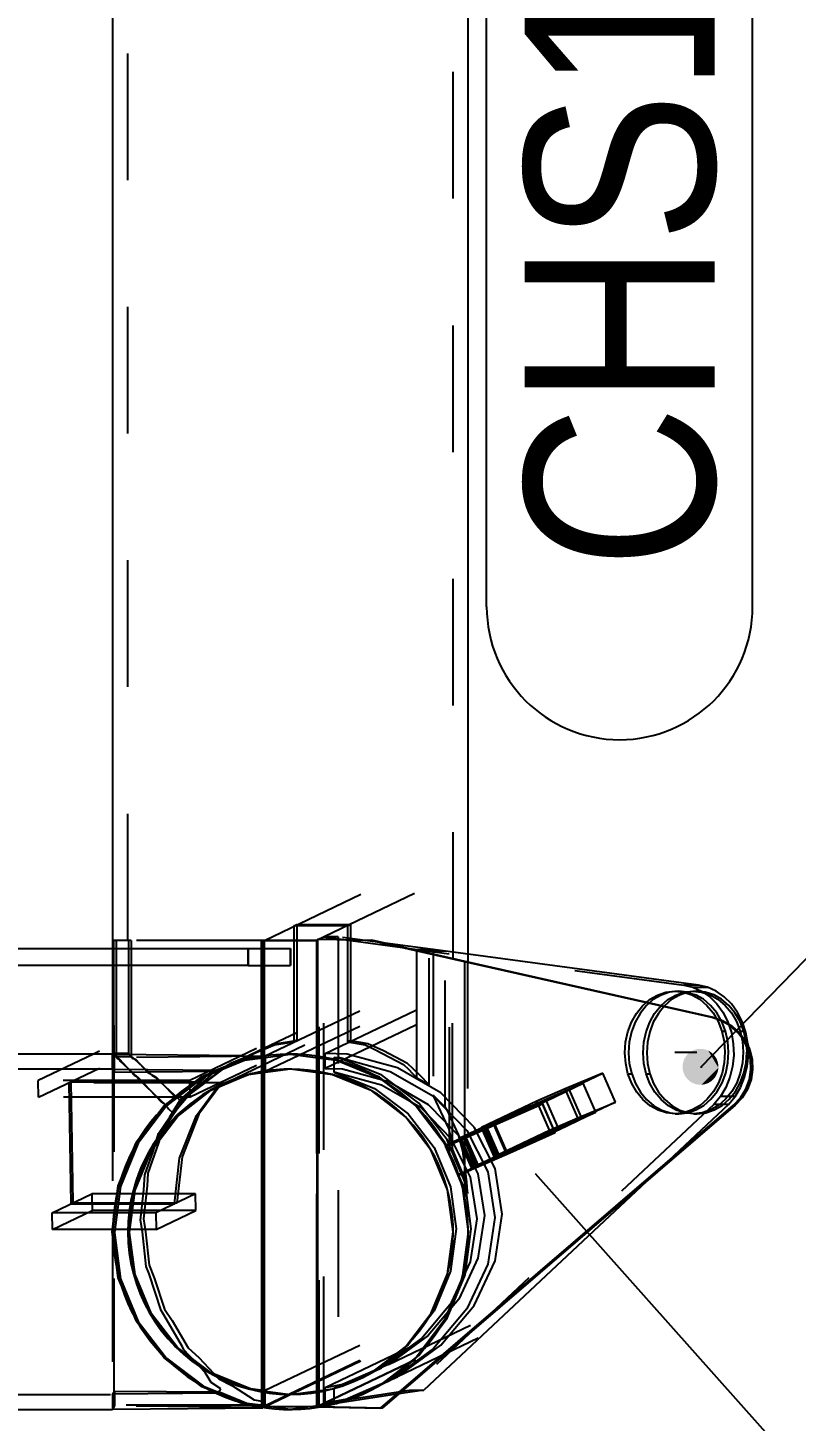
# Model space of a CAD drawing. Header units: millimetres. Extents: x 150000 to 150841, y 150000 to 150594.
# Drawn here: x 150109.17 to 150121.3, y 150459.08 to 150481.08 of the extents above; entities that cross this region are included whole.
import ezdxf

# ---------------------------------------------------------------- set-up
doc = ezdxf.new("R2010")
doc.units = ezdxf.units.MM
doc.linetypes.add('XKITLINE00', pattern=[0])
doc.linetypes.add('XKITLINE02', pattern=[4, 2, -2])
doc.styles.add('ARIAL', font='arial.ttf')

msp = doc.modelspace()

# ---------------------------------------------------------------- linework, layer by layer
at = {"color": 2, "linetype": 'XKITLINE00'}
for p, q in [((150110.515, 150466.671), (150110.515, 150503.075)), ((150116.123, 150466.328), (150116.123, 150503.075)), ((150110.523, 150466.671), (150110.509, 150466.671)), ((150110.509, 150466.671), (150110.509, 150466.541)), ((150110.525, 150466.671), (150110.523, 150466.671)), ((150110.525, 150466.671), (150110.525, 150466.541)), ((150112.885, 150466.671), (150112.885, 150466.541)), ((150112.902, 150466.671), (150112.885, 150466.671)), ((150112.89, 150466.671), (150112.89, 150466.541)), ((150112.902, 150466.671), (150112.902, 150466.541)), ((150112.902, 150466.671), (150112.902, 150466.671)), ((150113.735, 150466.671), (150112.902, 150466.671)), ((150113.735, 150466.671), (150113.752, 150466.671)), ((150113.735, 150466.671), (150113.735, 150464.82)), ((150113.735, 150466.671), (150113.735, 150466.671)), ((150113.744, 150466.671), (150113.744, 150464.819)), ((150113.752, 150464.829), (150113.752, 150466.671)), ((150108.847, 150466.541), (150113.319, 150466.541)), ((150112.652, 150466.275), (150112.652, 150466.541)), ((150113.319, 150466.541), (150113.319, 150466.541)), ((150113.319, 150466.541), (150113.319, 150466.275)), ((150119.76, 150465.962), (150116.123, 150466.452)), ((150112.652, 150466.275), (150108.847, 150466.275)), ((150110.509, 150466.275), (150110.509, 150464.872)), ((150110.525, 150466.275), (150110.525, 150464.889)), ((150112.652, 150466.275), (150113.319, 150466.275)), ((150112.885, 150464.829), (150112.885, 150466.275)), ((150112.89, 150466.275), (150112.89, 150464.818)), ((150112.902, 150466.275), (150112.902, 150464.82)), ((150113.319, 150466.275), (150113.319, 150466.275)), ((150116.067, 150466.335), (150116.067, 150463.546)), ((150116.123, 150466.328), (150116.067, 150466.335)), ((150119.972, 150465.454), (150116.069, 150466.334)), ((150119.999, 150465.454), (150116.123, 150466.328)), ((150119.905, 150465.93), (150119.76, 150465.962)), ((150120.042, 150465.869), (150119.905, 150465.93)), ((150119.171, 150465.641), (150119.279, 150465.735)), ((150119.337, 150465.735), (150119.225, 150465.638)), ((150119.279, 150465.735), (150119.404, 150465.807)), ((150119.462, 150465.807), (150119.337, 150465.735)), ((150119.404, 150465.807), (150119.537, 150465.851)), ((150119.404, 150465.807), (150119.462, 150465.807)), ((150119.594, 150465.851), (150119.462, 150465.807)), ((150119.537, 150465.851), (150119.674, 150465.867)), ((150119.732, 150465.867), (150119.594, 150465.851)), ((150119.674, 150465.867), (150119.732, 150465.867)), ((150119.869, 150465.853), (150119.732, 150465.867)), ((150120.002, 150465.81), (150119.869, 150465.853)), ((150120.127, 150465.74), (150120.002, 150465.81)), ((150120.17, 150465.781), (150120.042, 150465.869)), ((150120.241, 150465.644), (150120.127, 150465.74)), ((150120.284, 150465.668), (150120.17, 150465.781)), ((150119.225, 150465.638), (150119.219, 150465.63)), ((150120.338, 150465.526), (150120.241, 150465.644)), ((150120.38, 150465.533), (150120.284, 150465.668)), ((150120.418, 150465.388), (150120.338, 150465.526)), ((150120.457, 150465.38), (150120.38, 150465.533)), ((150119.999, 150465.454), (150119.972, 150465.454)), ((150120.123, 150465.403), (150119.972, 150465.454)), ((150119.999, 150465.454), (150120.15, 150465.403)), ((150120.15, 150465.403), (150120.123, 150465.403)), ((150120.261, 150465.323), (150120.123, 150465.403)), ((150120.15, 150465.403), (150120.288, 150465.323)), ((150120.381, 150465.217), (150120.261, 150465.323)), ((150120.288, 150465.323), (150120.407, 150465.217)), ((150120.477, 150465.236), (150120.418, 150465.388)), ((150120.512, 150465.214), (150120.457, 150465.38)), ((150120.476, 150465.089), (150120.381, 150465.217)), ((150120.407, 150465.217), (150120.503, 150465.089)), ((150120.545, 150464.945), (150120.476, 150465.089)), ((150120.513, 150465.073), (150120.477, 150465.236)), ((150120.503, 150465.089), (150120.572, 150464.945)), ((150120.543, 150465.039), (150120.512, 150465.214)), ((150120.513, 150465.073), (150120.514, 150465.067)), ((150120.543, 150465.039), (150120.544, 150465.003)), ((150110.509, 150464.875), (150105.085, 150464.875)), ((150110.302, 150464.919), (150110.209, 150464.875)), ((150110.508, 150464.872), (150110.509, 150464.874)), ((150110.508, 150464.872), (150110.538, 150464.872)), ((150110.525, 150464.889), (150110.59, 150464.806)), ((150110.59, 150464.806), (150110.621, 150464.795)), ((150112.59, 150464.79), (150112.885, 150464.829)), ((150112.862, 150464.826), (150112.862, 150464.815)), ((150112.902, 150464.952), (150112.89, 150464.947)), ((150112.898, 150464.84), (150112.89, 150464.84)), ((150112.898, 150464.84), (150112.89, 150464.839)), ((150112.902, 150464.84), (150112.89, 150464.838)), ((150114.048, 150464.79), (150113.752, 150464.829)), ((150120.584, 150464.79), (150120.545, 150464.945)), ((150120.572, 150464.945), (150120.61, 150464.79)), ((150110.621, 150464.795), (150110.852, 150464.545)), ((150112.59, 150464.79), (150111.91, 150464.509)), ((150112.89, 150464.581), (150112.89, 150459.558)), ((150112.902, 150464.583), (150112.902, 150459.557)), ((150113.735, 150464.583), (150113.735, 150459.556)), ((150113.744, 150464.582), (150113.744, 150459.558)), ((150114.727, 150464.509), (150114.048, 150464.79)), ((150120.566, 150464.472), (150120.591, 150464.63)), ((150120.591, 150464.63), (150120.584, 150464.79)), ((150120.617, 150464.63), (150120.593, 150464.472)), ((150120.61, 150464.79), (150120.617, 150464.63)), ((150110.852, 150464.545), (150110.907, 150464.513)), ((150110.907, 150464.513), (150111.281, 150464.116)), ((150111.85, 150464.462), (150111.327, 150464.053)), ((150111.346, 150464.076), (150111.91, 150464.509)), ((150112.862, 150464.578), (150112.862, 150459.562)), ((150115.311, 150464.061), (150114.727, 150464.509)), ((150120.51, 150464.322), (150120.566, 150464.472)), ((150120.593, 150464.472), (150120.537, 150464.322)), ((150120.317, 150464.07), (150120.426, 150464.186)), ((150120.453, 150464.186), (150120.343, 150464.07)), ((150120.426, 150464.186), (150120.51, 150464.322)), ((150120.426, 150464.186), (150120.453, 150464.186)), ((150120.537, 150464.322), (150120.453, 150464.186)), ((150110.88, 150463.472), (150111.327, 150464.053)), ((150111.281, 150464.116), (150111.346, 150464.076)), ((150114.741, 150459.284), (150120.317, 150464.07)), ((150120.343, 150464.07), (150114.768, 150459.284)), ((150115.758, 150463.478), (150115.311, 150464.061)), ((150116.372, 150463.704), (150117.29, 150464.105)), ((150116.536, 150463.751), (150117.297, 150464.089)), ((150117.29, 150464.105), (150117.297, 150464.089)), ((150117.297, 150464.089), (150117.29, 150464.105)), ((150117.497, 150463.631), (150117.297, 150464.089)), ((150120.343, 150464.07), (150120.317, 150464.07)), ((150115.772, 150463.417), (150116.536, 150463.751)), ((150116.372, 150463.704), (150116.014, 150463.546)), ((150116.736, 150463.292), (150116.536, 150463.751)), ((150116.007, 150463.543), (150115.765, 150463.433)), ((150116.014, 150463.546), (150116.007, 150463.543)), ((150117.497, 150463.631), (150116.736, 150463.292)), ((150110.598, 150462.796), (150110.88, 150463.472)), ((150115.758, 150463.478), (150115.782, 150463.421)), ((150115.765, 150463.433), (150115.772, 150463.417)), ((150115.772, 150463.417), (150115.765, 150463.433)), ((150115.972, 150462.959), (150115.772, 150463.417)), ((150116.736, 150463.292), (150115.972, 150462.959)), ((150118.941, 150462.866), (150115.426, 150459.571)), ((150115.973, 150462.959), (150116.04, 150462.799)), ((150116.067, 150463), (150116.067, 150462.592)), ((150110.502, 150462.07), (150110.598, 150462.796)), ((150116.04, 150462.799), (150116.067, 150462.592)), ((150110.598, 150461.344), (150110.502, 150462.07)), ((150110.509, 150462.124), (150110.509, 150462.015)), ((150110.88, 150460.667), (150110.598, 150461.344)), ((150111.327, 150460.086), (150110.88, 150460.667)), ((150111.327, 150460.086), (150111.897, 150459.64)), ((150111.91, 150459.63), (150111.897, 150459.64)), ((150112.563, 150459.36), (150111.91, 150459.63)), ((150112.902, 150459.565), (150112.89, 150459.566)), ((150115.426, 150459.571), (150115.032, 150459.511)), ((150112.563, 150459.36), (150112.59, 150459.349)), ((150112.885, 150459.31), (150112.59, 150459.349)), ((150112.814, 150459.331), (150112.725, 150459.331)), ((150112.885, 150459.289), (150112.885, 150459.31)), ((150112.898, 150459.297), (150112.898, 150459.32)), ((150112.902, 150459.308), (150112.902, 150459.32)), ((150112.987, 150459.308), (150112.902, 150459.308)), ((150113.735, 150459.308), (150113.65, 150459.308)), ((150113.735, 150459.308), (150113.735, 150459.319)), ((150113.735, 150459.312), (150113.744, 150459.316)), ((150113.735, 150459.308), (150113.735, 150459.308)), ((150113.744, 150459.308), (150113.744, 150459.321)), ((150113.744, 150459.308), (150114.741, 150459.284)), ((150063.59, 150459.265), (150110.509, 150459.265)), ((150110.508, 150459.267), (150112.885, 150459.289)), ((150110.508, 150459.267), (150110.509, 150459.265)), ((150110.509, 150459.265), (150110.511, 150459.267)), ((150112.898, 150459.297), (150112.885, 150459.297)), ((150114.768, 150459.284), (150114.741, 150459.284))]:
    msp.add_line(p, q, dxfattribs=at)
at = {"color": 7, "linetype": 'XKITLINE02'}
for p, q in [((150110.752, 150466.671), (150110.752, 150503.075)), ((150115.886, 150466.381), (150115.886, 150503.075)), ((150112.909, 150466.671), (150114.432, 150467.398)), ((150115.28, 150467.412), (150113.728, 150466.671)), ((150113.372, 150466.9), (150113.417, 150466.921)), ((150113.372, 150466.9), (150113.372, 150465.069)), ((150113.39, 150466.9), (150113.372, 150466.9)), ((150114.052, 150466.902), (150113.39, 150466.9)), ((150113.417, 150466.921), (150114.119, 150466.923)), ((150113.417, 150466.921), (150113.417, 150465.09)), ((150114.22, 150466.898), (150114.052, 150466.902)), ((150114.119, 150466.923), (150114.265, 150466.92)), ((150114.22, 150466.898), (150114.265, 150466.92)), ((150114.22, 150466.898), (150114.22, 150465.067)), ((150114.265, 150466.92), (150114.265, 150465.089)), ((150110.523, 150466.671), (150110.515, 150466.671)), ((150112.89, 150466.671), (150110.523, 150466.671)), ((150110.804, 150466.671), (150110.525, 150466.671)), ((150110.537, 150459.331), (150110.537, 150466.671)), ((150110.568, 150466.671), (150110.568, 150464.837)), ((150110.763, 150466.671), (150110.763, 150464.887)), ((150110.804, 150466.671), (150110.804, 150464.839)), ((150112.862, 150464.85), (150112.862, 150466.671)), ((150113.752, 150466.671), (150112.902, 150466.671)), ((150112.902, 150466.671), (150112.902, 150459.308)), ((150112.909, 150459.308), (150112.909, 150466.671)), ((150112.909, 150466.671), (150113.728, 150466.671)), ((150113.728, 150466.671), (150113.728, 150459.308)), ((150113.735, 150459.308), (150113.735, 150466.671)), ((150113.735, 150466.671), (150113.735, 150466.671)), ((150113.744, 150466.692), (150113.77, 150466.692)), ((150113.744, 150466.692), (150113.744, 150466.671)), ((150114.575, 150466.671), (150113.744, 150466.692)), ((150113.771, 150459.308), (150113.77, 150466.692)), ((150113.77, 150466.692), (150114.602, 150466.672)), ((150114.074, 150466.727), (150113.844, 150466.727)), ((150113.844, 150466.727), (150119.53, 150465.962)), ((150113.844, 150459.364), (150113.844, 150466.727)), ((150116.123, 150466.452), (150114.074, 150466.727)), ((150114.074, 150466.727), (150114.074, 150459.364)), ((150114.602, 150466.672), (150114.575, 150466.671)), ((150116.069, 150466.334), (150114.575, 150466.671)), ((150116.123, 150466.328), (150114.602, 150466.672)), ((150110.509, 150466.541), (150110.509, 150466.275)), ((150110.525, 150466.541), (150110.525, 150466.275)), ((150112.652, 150466.541), (150112.652, 150466.275)), ((150112.652, 150466.541), (150112.652, 150466.541)), ((150112.885, 150466.541), (150112.885, 150466.275)), ((150112.89, 150466.541), (150112.89, 150466.275)), ((150112.902, 150466.541), (150112.902, 150466.275)), ((150113.319, 150466.275), (150113.319, 150466.541)), ((150113.319, 150466.541), (150113.319, 150466.541)), ((150115.316, 150464.497), (150115.316, 150466.528)), ((150115.316, 150466.528), (150115.57, 150466.527)), ((150115.316, 150466.528), (150115.508, 150466.502)), ((150115.508, 150464.388), (150115.508, 150466.502)), ((150115.763, 150466.501), (150115.508, 150466.502)), ((150115.57, 150466.527), (150115.571, 150464.224)), ((150115.763, 150466.501), (150115.57, 150466.527)), ((150115.763, 150464.037), (150115.763, 150466.501)), ((150115.831, 150466.388), (150116.067, 150466.335)), ((150115.831, 150463.301), (150115.831, 150466.388)), ((150115.831, 150466.388), (150115.886, 150466.381)), ((150115.876, 150463.366), (150115.877, 150466.384)), ((150115.877, 150466.384), (150116.115, 150466.331)), ((150115.886, 150466.381), (150115.877, 150466.384)), ((150116.115, 150466.331), (150116.114, 150462.674)), ((150116.115, 150466.331), (150116.123, 150466.328)), ((150119.76, 150465.962), (150119.53, 150465.962)), ((150119.53, 150465.962), (150119.674, 150465.93)), ((150119.674, 150465.93), (150119.905, 150465.93)), ((150119.674, 150465.93), (150119.812, 150465.869)), ((150118.879, 150465.638), (150118.991, 150465.735)), ((150119.049, 150465.735), (150118.937, 150465.638)), ((150118.991, 150465.735), (150119.116, 150465.807)), ((150119.174, 150465.807), (150119.049, 150465.735)), ((150119.116, 150465.807), (150119.249, 150465.851)), ((150119.116, 150465.807), (150119.174, 150465.807)), ((150119.306, 150465.851), (150119.174, 150465.807)), ((150119.249, 150465.851), (150119.386, 150465.867)), ((150119.444, 150465.867), (150119.306, 150465.851)), ((150119.386, 150465.867), (150119.444, 150465.867)), ((150119.386, 150465.867), (150119.523, 150465.853)), ((150119.581, 150465.853), (150119.444, 150465.867)), ((150119.523, 150465.853), (150119.657, 150465.81)), ((150119.581, 150465.853), (150119.59, 150465.85)), ((150119.59, 150465.85), (150119.714, 150465.81)), ((150119.657, 150465.81), (150119.782, 150465.74)), ((150119.674, 150465.867), (150119.811, 150465.853)), ((150119.839, 150465.74), (150119.714, 150465.81)), ((150119.782, 150465.74), (150119.895, 150465.644)), ((150119.811, 150465.853), (150119.945, 150465.81)), ((150119.812, 150465.869), (150119.94, 150465.781)), ((150119.953, 150465.644), (150119.839, 150465.74)), ((150119.94, 150465.781), (150120.053, 150465.668)), ((150119.945, 150465.81), (150120.07, 150465.74)), ((150120.07, 150465.74), (150120.183, 150465.644)), ((150114.415, 150465.555), (150112.921, 150464.842)), ((150113.866, 150464.887), (150115.297, 150465.57)), ((150118.704, 150465.379), (150118.782, 150465.518)), ((150118.84, 150465.518), (150118.761, 150465.379)), ((150118.782, 150465.518), (150118.879, 150465.638)), ((150118.937, 150465.638), (150118.84, 150465.518)), ((150118.992, 150465.379), (150119.07, 150465.518)), ((150119.128, 150465.518), (150119.049, 150465.379)), ((150119.07, 150465.518), (150119.167, 150465.638)), ((150119.219, 150465.63), (150119.128, 150465.518)), ((150119.167, 150465.638), (150119.171, 150465.641)), ((150119.895, 150465.644), (150119.993, 150465.526)), ((150120.051, 150465.526), (150119.953, 150465.644)), ((150119.993, 150465.526), (150120.073, 150465.388)), ((150120.114, 150465.415), (150120.051, 150465.526)), ((150120.053, 150465.668), (150120.15, 150465.533)), ((150120.15, 150465.533), (150120.227, 150465.38)), ((150120.183, 150465.644), (150120.281, 150465.526)), ((150120.281, 150465.526), (150120.36, 150465.388)), ((150112.921, 150464.604), (150114.415, 150465.317)), ((150115.297, 150465.332), (150113.866, 150464.649)), ((150118.646, 150465.226), (150118.704, 150465.379)), ((150118.761, 150465.379), (150118.704, 150465.226)), ((150118.934, 150465.226), (150118.992, 150465.379)), ((150119.049, 150465.379), (150118.992, 150465.226)), ((150120.073, 150465.388), (150120.131, 150465.236)), ((150120.13, 150465.388), (150120.114, 150465.415)), ((150120.189, 150465.236), (150120.13, 150465.388)), ((150120.227, 150465.38), (150120.281, 150465.214)), ((150120.36, 150465.388), (150120.419, 150465.236)), ((150113.428, 150465.218), (150111.948, 150464.512)), ((150112.668, 150464.855), (150113.111, 150465.044)), ((150112.902, 150464.952), (150113.065, 150465.022)), ((150113.065, 150465.022), (150113.372, 150465.069)), ((150113.111, 150465.044), (150113.396, 150465.088)), ((150113.372, 150465.069), (150113.417, 150465.09)), ((150113.417, 150465.09), (150113.396, 150465.088)), ((150114.265, 150465.089), (150114.22, 150465.067)), ((150114.22, 150465.067), (150114.497, 150465.022)), ((150114.265, 150465.089), (150114.543, 150465.044)), ((150114.497, 150465.022), (150114.664, 150464.944)), ((150114.543, 150465.044), (150114.788, 150464.93)), ((150118.6, 150464.895), (150118.611, 150465.063)), ((150118.611, 150465.063), (150118.646, 150465.226)), ((150118.669, 150465.063), (150118.658, 150464.895)), ((150118.704, 150465.226), (150118.669, 150465.063)), ((150118.888, 150464.895), (150118.899, 150465.063)), ((150118.899, 150465.063), (150118.934, 150465.226)), ((150118.957, 150465.063), (150118.945, 150464.895)), ((150118.992, 150465.226), (150118.957, 150465.063)), ((150120.131, 150465.236), (150120.189, 150465.236)), ((150120.131, 150465.236), (150120.168, 150465.073)), ((150120.168, 150465.073), (150120.18, 150464.905)), ((150120.225, 150465.073), (150120.189, 150465.236)), ((150120.238, 150464.905), (150120.225, 150465.073)), ((150120.281, 150465.214), (150120.312, 150465.038)), ((150120.312, 150465.038), (150120.319, 150464.859)), ((150120.419, 150465.236), (150120.477, 150465.236)), ((150120.419, 150465.236), (150120.456, 150465.073)), ((150120.456, 150465.073), (150120.468, 150464.905)), ((150120.514, 150465.067), (150120.526, 150464.905)), ((150110.209, 150464.875), (150109.337, 150464.458)), ((150110.508, 150464.635), (150110.508, 150464.872)), ((150110.539, 150464.82), (150110.509, 150464.875)), ((150110.509, 150464.874), (150110.509, 150464.875)), ((150110.509, 150464.872), (150110.509, 150462.124)), ((150110.763, 150464.887), (150110.525, 150464.889)), ((150110.538, 150464.872), (150112.885, 150464.85)), ((150112.89, 150464.84), (150110.539, 150464.82)), ((150110.539, 150464.583), (150110.539, 150464.82)), ((150110.568, 150464.837), (150110.804, 150464.839)), ((150110.619, 150464.795), (150110.568, 150464.837)), ((150110.821, 150464.813), (150110.763, 150464.887)), ((150110.804, 150464.839), (150110.858, 150464.795)), ((150110.821, 150464.813), (150110.872, 150464.795)), ((150112.785, 150464.962), (150111.73, 150464.458)), ((150113.548, 150465.014), (150112.067, 150464.307)), ((150112.15, 150464.598), (150112.631, 150464.802)), ((150112.338, 150464.711), (150112.723, 150464.876)), ((150112.39, 150464.735), (150112.668, 150464.855)), ((150112.566, 150464.779), (150112.663, 150464.817)), ((150112.586, 150464.79), (150112.885, 150464.829)), ((150112.59, 150464.79), (150112.885, 150464.829)), ((150112.593, 150464.779), (150112.885, 150464.818)), ((150112.89, 150464.838), (150112.628, 150464.801)), ((150112.89, 150464.839), (150112.631, 150464.802)), ((150112.663, 150464.817), (150112.898, 150464.84)), ((150112.89, 150464.947), (150112.723, 150464.876)), ((150112.862, 150464.826), (150112.862, 150464.85)), ((150112.862, 150464.815), (150112.862, 150464.578)), ((150112.885, 150464.818), (150113.319, 150464.875)), ((150112.885, 150464.85), (150112.885, 150464.829)), ((150112.885, 150464.829), (150112.885, 150464.85)), ((150112.885, 150464.818), (150112.885, 150464.818)), ((150112.885, 150464.581), (150112.885, 150464.818)), ((150112.885, 150464.581), (150112.885, 150464.818)), ((150112.89, 150464.818), (150112.89, 150464.581)), ((150112.902, 150464.84), (150112.921, 150464.842)), ((150112.902, 150464.82), (150112.902, 150464.583)), ((150112.921, 150464.842), (150112.921, 150464.604)), ((150113.319, 150464.875), (150113.752, 150464.818)), ((150113.735, 150464.82), (150113.735, 150464.583)), ((150113.744, 150464.819), (150113.744, 150464.582)), ((150113.752, 150464.818), (150113.752, 150464.818)), ((150113.752, 150464.818), (150113.752, 150464.581)), ((150113.752, 150464.581), (150113.752, 150464.818)), ((150113.752, 150464.818), (150114.045, 150464.779)), ((150113.866, 150464.649), (150113.866, 150464.887)), ((150114.212, 150464.876), (150113.866, 150464.887)), ((150114.008, 150464.586), (150114.008, 150464.824)), ((150114.008, 150464.824), (150114.097, 150464.821)), ((150114.084, 150464.815), (150114.008, 150464.824)), ((150114.764, 150464.541), (150114.084, 150464.815)), ((150114.097, 150464.821), (150114.894, 150464.603)), ((150115.009, 150464.658), (150114.212, 150464.876)), ((150114.664, 150464.944), (150115.105, 150464.712)), ((150114.788, 150464.93), (150115.156, 150464.736)), ((150118.613, 150464.728), (150118.6, 150464.895)), ((150118.658, 150464.895), (150118.67, 150464.728)), ((150118.901, 150464.728), (150118.888, 150464.895)), ((150118.945, 150464.895), (150118.958, 150464.728)), ((150120.18, 150464.905), (150120.169, 150464.737)), ((150120.227, 150464.737), (150120.238, 150464.905)), ((150120.319, 150464.859), (150120.301, 150464.681)), ((150120.468, 150464.905), (150120.457, 150464.737)), ((150120.515, 150464.737), (150120.526, 150464.905)), ((150120.532, 150464.681), (150120.55, 150464.859)), ((150120.544, 150465.003), (150120.55, 150464.859)), ((150110.509, 150464.638), (150066.264, 150464.638)), ((150109.341, 150464.193), (150110.302, 150464.651)), ((150110.508, 150464.635), (150110.509, 150464.638)), ((150110.508, 150464.635), (150112.178, 150464.62)), ((150110.509, 150464.638), (150110.539, 150464.583)), ((150112.15, 150464.598), (150110.539, 150464.583)), ((150110.63, 150464.766), (150110.619, 150464.795)), ((150110.903, 150464.513), (150110.63, 150464.766)), ((150111.131, 150464.541), (150110.858, 150464.795)), ((150110.872, 150464.795), (150111.06, 150464.591)), ((150111.06, 150464.591), (150111.197, 150464.513)), ((150112.785, 150464.694), (150111.735, 150464.193)), ((150111.91, 150464.509), (150112.563, 150464.779)), ((150112.178, 150464.62), (150111.91, 150464.509)), ((150111.916, 150464.499), (150112.593, 150464.779)), ((150112.628, 150464.801), (150111.948, 150464.512)), ((150112.586, 150464.79), (150111.974, 150464.535)), ((150111.984, 150464.43), (150112.39, 150464.735)), ((150112.117, 150464.593), (150112.013, 150464.499)), ((150112.019, 150464.55), (150112.15, 150464.598)), ((150112.019, 150464.55), (150112.117, 150464.593)), ((150112.097, 150464.529), (150112.338, 150464.711)), ((150112.566, 150464.779), (150112.117, 150464.593)), ((150112.178, 150464.62), (150112.59, 150464.79)), ((150112.338, 150464.711), (150112.39, 150464.735)), ((150112.563, 150464.779), (150112.59, 150464.79)), ((150112.689, 150464.571), (150112.921, 150464.604)), ((150113.319, 150464.638), (150112.885, 150464.581)), ((150113.752, 150464.581), (150113.319, 150464.638)), ((150113.752, 150464.581), (150113.752, 150464.581)), ((150113.983, 150464.55), (150113.752, 150464.581)), ((150113.866, 150464.649), (150114.139, 150464.64)), ((150114.025, 150464.586), (150114.008, 150464.586)), ((150114.008, 150464.586), (150114.022, 150464.585)), ((150114.022, 150464.585), (150114.645, 150464.334)), ((150114.755, 150464.386), (150114.025, 150464.586)), ((150114.045, 150464.779), (150114.721, 150464.499)), ((150114.139, 150464.64), (150114.869, 150464.441)), ((150114.894, 150464.603), (150115.579, 150464.21)), ((150115.693, 150464.265), (150115.009, 150464.658)), ((150115.105, 150464.712), (150115.184, 150464.638)), ((150115.156, 150464.736), (150115.356, 150464.549)), ((150115.184, 150464.638), (150115.316, 150464.497)), ((150118.649, 150464.565), (150118.613, 150464.728)), ((150118.67, 150464.728), (150118.707, 150464.565)), ((150118.937, 150464.565), (150118.901, 150464.728)), ((150118.958, 150464.728), (150118.995, 150464.565)), ((150120.169, 150464.737), (150120.134, 150464.574)), ((150120.192, 150464.574), (150120.227, 150464.737)), ((150120.301, 150464.681), (150120.259, 150464.51)), ((150120.457, 150464.737), (150120.422, 150464.574)), ((150120.48, 150464.574), (150120.515, 150464.737)), ((150120.49, 150464.51), (150120.532, 150464.681)), ((150111.73, 150464.458), (150109.337, 150464.458)), ((150109.341, 150464.193), (150109.337, 150464.458)), ((150109.819, 150464.421), (150109.856, 150464.439)), ((150112.212, 150464.421), (150109.819, 150464.421)), ((150109.819, 150464.421), (150109.851, 150462.51)), ((150109.889, 150462.528), (150109.856, 150464.439)), ((150109.856, 150464.439), (150112.25, 150464.439)), ((150110.929, 150464.469), (150110.903, 150464.513)), ((150110.929, 150464.469), (150111.357, 150464.065)), ((150111.131, 150464.541), (150111.185, 150464.513)), ((150111.185, 150464.513), (150111.554, 150464.165)), ((150111.197, 150464.513), (150111.454, 150464.241)), ((150111.91, 150464.509), (150111.327, 150464.061)), ((150111.335, 150464.053), (150111.916, 150464.499)), ((150111.948, 150464.512), (150111.364, 150464.058)), ((150112.013, 150464.499), (150111.646, 150464.192)), ((150111.666, 150464.214), (150112.097, 150464.529)), ((150111.735, 150464.193), (150111.73, 150464.458)), ((150111.984, 150464.43), (150111.731, 150464.245)), ((150111.739, 150464.294), (150112.019, 150464.55)), ((150111.833, 150463.907), (150112.212, 150464.421)), ((150111.897, 150464.499), (150111.85, 150464.462)), ((150112.25, 150464.439), (150111.871, 150463.925)), ((150111.897, 150464.499), (150111.91, 150464.509)), ((150112.654, 150464.55), (150112.035, 150464.294)), ((150112.067, 150464.307), (150112.689, 150464.571)), ((150112.212, 150464.421), (150112.25, 150464.439)), ((150112.885, 150464.581), (150112.654, 150464.55)), ((150112.885, 150464.581), (150112.885, 150464.581)), ((150114.603, 150464.294), (150113.983, 150464.55)), ((150114.721, 150464.499), (150115.302, 150464.053)), ((150115.381, 150464.026), (150114.755, 150464.386)), ((150115.348, 150464.1), (150114.764, 150464.541)), ((150114.869, 150464.441), (150115.496, 150464.081)), ((150115.508, 150464.388), (150115.316, 150464.497)), ((150115.356, 150464.549), (150115.508, 150464.388)), ((150117.941, 150464.416), (150116.39, 150463.73)), ((150117.361, 150464.139), (150117.941, 150464.416)), ((150118.249, 150464.576), (150117.659, 150464.325)), ((150117.719, 150464.323), (150118.249, 150464.576)), ((150118.141, 150463.958), (150117.941, 150464.416)), ((150118.449, 150464.117), (150118.249, 150464.576)), ((150118.649, 150464.565), (150118.707, 150464.565)), ((150118.708, 150464.413), (150118.649, 150464.565)), ((150118.707, 150464.565), (150118.765, 150464.413)), ((150118.787, 150464.275), (150118.708, 150464.413)), ((150118.765, 150464.413), (150118.845, 150464.275)), ((150118.937, 150464.565), (150118.995, 150464.565)), ((150118.996, 150464.413), (150118.937, 150464.565)), ((150118.995, 150464.565), (150119.053, 150464.413)), ((150119.075, 150464.275), (150118.996, 150464.413)), ((150119.053, 150464.413), (150119.133, 150464.275)), ((150120.077, 150464.421), (150119.998, 150464.283)), ((150120.056, 150464.283), (150120.134, 150464.421)), ((150120.134, 150464.574), (150120.077, 150464.421)), ((150120.134, 150464.421), (150120.192, 150464.574)), ((150120.259, 150464.51), (150120.194, 150464.349)), ((150120.365, 150464.421), (150120.286, 150464.283)), ((150120.344, 150464.283), (150120.422, 150464.421)), ((150120.422, 150464.574), (150120.365, 150464.421)), ((150120.422, 150464.421), (150120.48, 150464.574)), ((150120.425, 150464.349), (150120.49, 150464.51)), ((150111.735, 150464.193), (150109.341, 150464.193)), ((150111.412, 150463.886), (150111.58, 150464.161)), ((150111.454, 150464.241), (150111.513, 150464.204)), ((150111.731, 150464.245), (150111.47, 150463.935)), ((150112.035, 150464.294), (150111.503, 150463.886)), ((150111.533, 150463.891), (150112.067, 150464.307)), ((150111.554, 150464.165), (150111.602, 150464.138)), ((150111.646, 150464.192), (150111.561, 150464.053)), ((150111.58, 150464.161), (150111.739, 150464.294)), ((150111.666, 150464.214), (150111.602, 150464.138)), ((150115.135, 150463.886), (150114.603, 150464.294)), ((150114.645, 150464.334), (150115.18, 150463.93)), ((150115.577, 150464.216), (150115.571, 150464.224)), ((150115.581, 150464.218), (150115.571, 150464.224)), ((150115.817, 150463.709), (150115.577, 150464.216)), ((150115.579, 150464.21), (150116.104, 150463.669)), ((150115.763, 150464.037), (150115.581, 150464.218)), ((150116.218, 150463.723), (150115.693, 150464.265)), ((150116.53, 150463.797), (150117.719, 150464.323)), ((150117.659, 150464.325), (150117.21, 150464.131)), ((150117.859, 150463.867), (150117.659, 150464.325)), ((150117.92, 150463.865), (150117.719, 150464.323)), ((150118.885, 150464.157), (150118.787, 150464.275)), ((150118.845, 150464.275), (150118.943, 150464.157)), ((150118.999, 150464.061), (150118.885, 150464.157)), ((150118.943, 150464.157), (150119.056, 150464.061)), ((150119.173, 150464.157), (150119.075, 150464.275)), ((150119.133, 150464.275), (150119.231, 150464.157)), ((150119.287, 150464.061), (150119.173, 150464.157)), ((150119.231, 150464.157), (150119.344, 150464.061)), ((150119.901, 150464.163), (150119.789, 150464.066)), ((150119.847, 150464.066), (150119.959, 150464.163)), ((150119.998, 150464.283), (150119.901, 150464.163)), ((150119.959, 150464.163), (150120.056, 150464.283)), ((150120.108, 150464.204), (150120.004, 150464.078)), ((150120.189, 150464.163), (150120.077, 150464.066)), ((150120.194, 150464.349), (150120.108, 150464.204)), ((150120.339, 150464.204), (150120.108, 150464.204)), ((150120.134, 150464.066), (150120.247, 150464.163)), ((150120.286, 150464.283), (150120.189, 150464.163)), ((150120.234, 150464.078), (150120.339, 150464.204)), ((150120.247, 150464.163), (150120.344, 150464.283)), ((150120.339, 150464.204), (150120.425, 150464.349)), ((150111.327, 150464.061), (150110.88, 150463.478)), ((150110.89, 150463.472), (150111.335, 150464.053)), ((150111.364, 150464.058), (150110.916, 150463.47)), ((150111.561, 150464.053), (150111.287, 150463.647)), ((150111.357, 150464.065), (150111.391, 150464.01)), ((150111.47, 150463.935), (150111.391, 150464.01)), ((150111.47, 150463.935), (150111.557, 150464.065)), ((150111.602, 150464.138), (150111.557, 150464.065)), ((150111.871, 150463.925), (150111.607, 150463.251)), ((150115.18, 150463.93), (150115.59, 150463.4)), ((150120.004, 150464.078), (150115.196, 150459.571)), ((150115.302, 150464.053), (150115.748, 150463.472)), ((150115.311, 150464.061), (150115.311, 150464.061)), ((150115.796, 150463.522), (150115.348, 150464.1)), ((150115.862, 150463.53), (150115.381, 150464.026)), ((150115.496, 150464.081), (150115.977, 150463.585)), ((150115.786, 150463.997), (150115.763, 150464.037)), ((150115.786, 150463.997), (150115.968, 150463.605)), ((150117.21, 150464.131), (150116.337, 150463.714)), ((150116.42, 150463.729), (150117.361, 150464.139)), ((150116.59, 150463.272), (150118.141, 150463.958)), ((150117.41, 150463.672), (150117.21, 150464.131)), ((150117.297, 150464.089), (150117.49, 150463.647)), ((150117.561, 150463.681), (150117.361, 150464.139)), ((150118.141, 150463.958), (150117.561, 150463.681)), ((150117.859, 150463.867), (150118.449, 150464.117)), ((150118.449, 150464.117), (150117.92, 150463.865)), ((150120.234, 150464.078), (150118.941, 150462.866)), ((150119.124, 150463.99), (150118.999, 150464.061)), ((150119.056, 150464.061), (150119.181, 150463.99)), ((150119.257, 150463.947), (150119.124, 150463.99)), ((150119.181, 150463.99), (150119.315, 150463.947)), ((150119.394, 150463.934), (150119.257, 150463.947)), ((150119.412, 150463.99), (150119.287, 150464.061)), ((150119.315, 150463.947), (150119.452, 150463.934)), ((150119.344, 150464.061), (150119.469, 150463.99)), ((150119.532, 150463.949), (150119.394, 150463.934)), ((150119.394, 150463.934), (150119.452, 150463.934)), ((150119.545, 150463.947), (150119.412, 150463.99)), ((150119.452, 150463.934), (150119.589, 150463.949)), ((150119.469, 150463.99), (150119.603, 150463.947)), ((150119.664, 150463.994), (150119.532, 150463.949)), ((150119.682, 150463.934), (150119.545, 150463.947)), ((150119.589, 150463.949), (150119.722, 150463.994)), ((150119.603, 150463.947), (150119.74, 150463.934)), ((150119.789, 150464.066), (150119.664, 150463.994)), ((150119.664, 150463.994), (150119.722, 150463.994)), ((150119.819, 150463.949), (150119.682, 150463.934)), ((150119.682, 150463.934), (150119.74, 150463.934)), ((150119.722, 150463.994), (150119.847, 150464.066)), ((150119.74, 150463.934), (150119.877, 150463.949)), ((150119.952, 150463.994), (150119.819, 150463.949)), ((150119.877, 150463.949), (150120.01, 150463.994)), ((150120.077, 150464.066), (150119.952, 150463.994)), ((150119.952, 150463.994), (150120.01, 150463.994)), ((150120.234, 150464.078), (150120.004, 150464.078)), ((150120.01, 150463.994), (150120.134, 150464.066)), ((150111.503, 150463.886), (150111.095, 150463.354)), ((150111.123, 150463.353), (150111.533, 150463.891)), ((150111.234, 150463.621), (150111.412, 150463.886)), ((150111.569, 150463.233), (150111.833, 150463.907)), ((150115.543, 150463.354), (150115.135, 150463.886)), ((150115.758, 150463.478), (150115.507, 150463.806)), ((150115.817, 150463.709), (150115.852, 150463.55)), ((150116.39, 150463.73), (150116.071, 150463.587)), ((150116.081, 150463.584), (150116.42, 150463.729)), ((150116.549, 150463.07), (150116.218, 150463.723)), ((150116.337, 150463.714), (150116.53, 150463.797)), ((150116.537, 150463.256), (150116.337, 150463.714)), ((150116.572, 150463.246), (150116.372, 150463.704)), ((150116.59, 150463.272), (150116.39, 150463.73)), ((150116.62, 150463.271), (150116.42, 150463.729)), ((150116.53, 150463.797), (150116.73, 150463.339)), ((150117.92, 150463.865), (150116.73, 150463.339)), ((150117.41, 150463.672), (150117.859, 150463.867)), ((150111.154, 150463.354), (150111.234, 150463.621)), ((150111.287, 150463.647), (150111.235, 150463.472)), ((150116.078, 150462.846), (150115.796, 150463.522)), ((150115.852, 150463.55), (150115.876, 150463.366)), ((150116.164, 150462.933), (150115.862, 150463.53)), ((150115.968, 150463.605), (150116.047, 150463.305)), ((150116.071, 150463.587), (150115.977, 150463.542)), ((150115.977, 150463.585), (150116.279, 150462.987)), ((150115.977, 150463.542), (150116.047, 150463.571)), ((150116.177, 150463.084), (150115.977, 150463.542)), ((150116.207, 150463.084), (150116.007, 150463.543)), ((150116.214, 150463.088), (150116.014, 150463.546)), ((150116.047, 150463.571), (150116.081, 150463.584)), ((150116.247, 150463.113), (150116.047, 150463.571)), ((150116.067, 150463.546), (150116.067, 150463)), ((150116.271, 150463.129), (150116.071, 150463.587)), ((150116.281, 150463.125), (150116.081, 150463.584)), ((150116.104, 150463.669), (150116.434, 150463.016)), ((150116.537, 150463.256), (150117.41, 150463.672)), ((150116.572, 150463.246), (150117.49, 150463.647)), ((150117.561, 150463.681), (150116.62, 150463.271)), ((150117.49, 150463.647), (150117.497, 150463.631)), ((150110.88, 150463.478), (150110.598, 150462.799)), ((150110.609, 150462.796), (150110.89, 150463.472)), ((150110.916, 150463.47), (150110.635, 150462.787)), ((150111.095, 150463.354), (150110.838, 150462.734)), ((150110.865, 150462.728), (150111.123, 150463.353)), ((150111.019, 150462.971), (150111.154, 150463.354)), ((150111.235, 150463.472), (150111.066, 150462.993)), ((150115.799, 150462.734), (150115.543, 150463.354)), ((150115.59, 150463.4), (150115.848, 150462.781)), ((150115.748, 150463.472), (150116.028, 150462.796)), ((150115.758, 150463.478), (150115.831, 150463.301)), ((150115.772, 150463.417), (150115.965, 150462.975)), ((150115.782, 150463.421), (150115.973, 150462.959)), ((150116.007, 150462.877), (150115.831, 150463.301)), ((150115.876, 150463.366), (150116.091, 150462.85)), ((150116.106, 150462.857), (150116.047, 150463.305)), ((150116.271, 150463.129), (150116.59, 150463.272)), ((150116.62, 150463.271), (150116.281, 150463.125)), ((150116.73, 150463.339), (150116.537, 150463.256)), ((150111.488, 150462.51), (150111.569, 150463.233)), ((150111.607, 150463.251), (150111.526, 150462.528)), ((150115.965, 150462.975), (150116.207, 150463.084)), ((150116.177, 150463.084), (150116.271, 150463.129)), ((150116.247, 150463.113), (150116.177, 150463.084)), ((150116.207, 150463.084), (150116.214, 150463.088)), ((150116.214, 150463.088), (150116.572, 150463.246)), ((150116.281, 150463.125), (150116.247, 150463.113)), ((150116.661, 150462.35), (150116.549, 150463.07)), ((150111.005, 150462.734), (150111.019, 150462.971)), ((150111.066, 150462.993), (150111.054, 150462.796)), ((150115.972, 150462.959), (150115.965, 150462.975)), ((150116.174, 150462.118), (150116.078, 150462.846)), ((150116.091, 150462.85), (150116.114, 150462.674)), ((150116.114, 150462.674), (150116.106, 150462.857)), ((150116.267, 150462.273), (150116.164, 150462.933)), ((150116.279, 150462.987), (150116.382, 150462.328)), ((150116.434, 150463.016), (150116.547, 150462.296)), ((150109.556, 150462.369), (150110.184, 150462.669)), ((150111.821, 150462.669), (150110.184, 150462.669)), ((150110.184, 150462.669), (150110.189, 150462.404)), ((150110.598, 150462.799), (150110.502, 150462.07)), ((150110.514, 150462.07), (150110.609, 150462.796)), ((150110.635, 150462.787), (150110.539, 150462.057)), ((150110.838, 150462.734), (150110.751, 150462.07)), ((150110.777, 150462.06), (150110.865, 150462.728)), ((150110.952, 150462.255), (150111.005, 150462.734)), ((150111.054, 150462.796), (150110.997, 150462.276)), ((150111.821, 150462.669), (150111.193, 150462.369)), ((150111.825, 150462.404), (150111.821, 150462.669)), ((150115.887, 150462.07), (150115.799, 150462.734)), ((150115.848, 150462.781), (150115.936, 150462.115)), ((150116.028, 150462.796), (150116.124, 150462.07)), ((150109.561, 150462.104), (150110.189, 150462.404)), ((150109.851, 150462.51), (150109.889, 150462.528)), ((150109.851, 150462.51), (150111.488, 150462.51)), ((150109.889, 150462.528), (150111.526, 150462.528)), ((150111.825, 150462.404), (150110.189, 150462.404)), ((150111.197, 150462.104), (150111.825, 150462.404)), ((150111.526, 150462.528), (150111.488, 150462.51)), ((150111.193, 150462.369), (150109.556, 150462.369)), ((150109.561, 150462.104), (150109.556, 150462.369)), ((150110.982, 150462.07), (150110.952, 150462.255)), ((150110.997, 150462.276), (150111.031, 150462.07)), ((150111.193, 150462.369), (150111.197, 150462.104)), ((150116.164, 150461.598), (150116.267, 150462.273)), ((150116.382, 150462.328), (150116.279, 150461.653)), ((150116.547, 150462.296), (150116.434, 150461.558)), ((150116.549, 150461.612), (150116.661, 150462.35)), ((150111.197, 150462.104), (150109.561, 150462.104)), ((150110.598, 150461.344), (150110.502, 150462.07)), ((150110.509, 150462.015), (150110.509, 150459.331)), ((150110.609, 150461.344), (150110.514, 150462.07)), ((150110.539, 150462.057), (150110.635, 150461.329)), ((150110.751, 150462.07), (150110.838, 150461.405)), ((150110.865, 150461.394), (150110.777, 150462.06)), ((150111.041, 150461.523), (150110.982, 150462.07)), ((150111.031, 150462.07), (150111.087, 150461.545)), ((150115.799, 150461.405), (150115.887, 150462.07)), ((150115.936, 150462.115), (150115.848, 150461.447)), ((150116.124, 150462.07), (150116.028, 150461.344)), ((150116.078, 150461.388), (150116.174, 150462.118)), ((150111.087, 150461.405), (150111.041, 150461.523)), ((150111.087, 150461.545), (150111.166, 150461.344)), ((150115.862, 150460.952), (150116.164, 150461.598)), ((150116.279, 150461.653), (150115.977, 150461.007)), ((150116.434, 150461.558), (150116.104, 150460.852)), ((150116.218, 150460.907), (150116.549, 150461.612)), ((150110.598, 150461.341), (150110.598, 150461.344)), ((150110.598, 150461.341), (150110.88, 150460.661)), ((150110.89, 150460.667), (150110.609, 150461.344)), ((150110.635, 150461.329), (150110.916, 150460.653)), ((150110.838, 150461.405), (150111.095, 150460.786)), ((150111.123, 150460.774), (150110.865, 150461.394)), ((150111.277, 150460.825), (150111.087, 150461.405)), ((150111.166, 150461.344), (150111.328, 150460.849)), ((150115.543, 150460.786), (150115.799, 150461.405)), ((150115.848, 150461.447), (150115.59, 150460.822)), ((150116.028, 150461.344), (150115.748, 150460.667)), ((150115.796, 150460.705), (150116.078, 150461.388)), ((150111.328, 150460.849), (150111.451, 150460.667)), ((150115.381, 150460.38), (150115.862, 150460.952)), ((150115.977, 150461.007), (150115.496, 150460.434)), ((150116.104, 150460.852), (150115.579, 150460.227)), ((150115.693, 150460.282), (150116.218, 150460.907)), ((150111.327, 150460.078), (150110.88, 150460.661)), ((150111.335, 150460.086), (150110.89, 150460.667)), ((150110.916, 150460.653), (150111.364, 150460.075)), ((150111.095, 150460.786), (150111.503, 150460.254)), ((150111.533, 150460.245), (150111.123, 150460.774)), ((150111.303, 150460.786), (150111.277, 150460.825)), ((150111.615, 150460.254), (150111.303, 150460.786)), ((150111.451, 150460.667), (150111.703, 150460.237)), ((150115.135, 150460.254), (150115.543, 150460.786)), ((150115.59, 150460.822), (150115.18, 150460.283)), ((150115.748, 150460.667), (150115.302, 150460.086)), ((150115.348, 150460.117), (150115.796, 150460.705)), ((150114.869, 150459.975), (150116.164, 150460.593)), ((150115.496, 150460.434), (150114.869, 150459.975)), ((150111.503, 150460.254), (150112.035, 150459.846)), ((150112.067, 150459.841), (150111.533, 150460.245)), ((150111.637, 150460.205), (150111.615, 150460.254)), ((150111.974, 150459.846), (150111.637, 150460.205)), ((150111.703, 150460.237), (150111.87, 150460.086)), ((150114.415, 150460.274), (150112.921, 150459.562)), ((150115.297, 150460.29), (150113.866, 150459.607)), ((150114.603, 150459.846), (150115.135, 150460.254)), ((150115.18, 150460.283), (150114.645, 150459.868)), ((150114.755, 150459.92), (150115.381, 150460.38)), ((150115.579, 150460.227), (150114.894, 150459.725)), ((150116.284, 150460.388), (150115.009, 150459.78)), ((150115.009, 150459.78), (150115.693, 150460.282)), ((150111.91, 150459.63), (150111.327, 150460.078)), ((150111.916, 150459.64), (150111.335, 150460.086)), ((150111.364, 150460.075), (150111.948, 150459.634)), ((150111.87, 150460.086), (150112.188, 150459.748)), ((150112.909, 150459.308), (150114.432, 150460.035)), ((150114.415, 150460.037), (150112.921, 150459.324)), ((150113.744, 150459.316), (150115.28, 150460.049)), ((150113.866, 150459.369), (150115.297, 150460.052)), ((150114.869, 150459.975), (150114.139, 150459.659)), ((150115.302, 150460.086), (150114.721, 150459.64)), ((150114.764, 150459.663), (150115.348, 150460.117)), ((150112.065, 150459.69), (150111.974, 150459.846)), ((150112.035, 150459.846), (150112.654, 150459.589)), ((150112.689, 150459.59), (150112.067, 150459.841)), ((150112.188, 150459.748), (150112.403, 150459.64)), ((150113.983, 150459.589), (150114.603, 150459.846)), ((150114.645, 150459.868), (150114.022, 150459.603)), ((150114.025, 150459.604), (150114.755, 150459.92)), ((150114.212, 150459.435), (150115.009, 150459.78)), ((150114.645, 150459.868), (150114.755, 150459.92)), ((150110.539, 150459.556), (150110.509, 150459.502)), ((150110.539, 150459.556), (150112.185, 150459.541)), ((150110.539, 150459.556), (150110.539, 150459.319)), ((150111.91, 150459.63), (150112.178, 150459.52)), ((150112.593, 150459.36), (150111.916, 150459.64)), ((150111.948, 150459.634), (150112.628, 150459.36)), ((150112.218, 150459.589), (150112.065, 150459.69)), ((150112.185, 150459.541), (150112.218, 150459.589)), ((150112.631, 150459.361), (150112.185, 150459.541)), ((150112.403, 150459.64), (150112.745, 150459.416)), ((150112.654, 150459.589), (150112.885, 150459.559)), ((150112.89, 150459.566), (150112.689, 150459.59)), ((150112.862, 150459.562), (150112.862, 150459.331)), ((150112.885, 150459.559), (150112.885, 150459.559)), ((150112.885, 150459.322), (150112.885, 150459.559)), ((150112.885, 150459.322), (150112.885, 150459.559)), ((150112.885, 150459.559), (150113.319, 150459.502)), ((150112.89, 150459.558), (150112.89, 150459.331)), ((150112.902, 150459.565), (150112.921, 150459.562)), ((150112.902, 150459.557), (150112.902, 150459.32)), ((150112.921, 150459.324), (150112.921, 150459.562)), ((150113.319, 150459.502), (150113.752, 150459.559)), ((150113.735, 150459.556), (150113.735, 150459.319)), ((150113.744, 150459.558), (150113.744, 150459.321)), ((150113.752, 150459.559), (150113.983, 150459.589)), ((150113.752, 150459.322), (150113.752, 150459.559)), ((150113.752, 150459.559), (150113.752, 150459.559)), ((150113.752, 150459.559), (150113.752, 150459.322)), ((150113.844, 150459.364), (150115.196, 150459.571)), ((150114.139, 150459.659), (150113.866, 150459.607)), ((150113.866, 150459.369), (150113.866, 150459.607)), ((150114.009, 150459.601), (150114.025, 150459.604)), ((150114.022, 150459.603), (150114.009, 150459.601)), ((150114.009, 150459.363), (150114.009, 150459.601)), ((150114.721, 150459.64), (150114.045, 150459.36)), ((150114.084, 150459.374), (150114.764, 150459.663)), ((150114.894, 150459.725), (150114.097, 150459.38)), ((150114.764, 150459.663), (150114.894, 150459.725)), ((150115.196, 150459.571), (150115.426, 150459.571)), ((150064.475, 150459.502), (150110.509, 150459.502)), ((150112.178, 150459.52), (150110.508, 150459.504)), ((150110.508, 150459.504), (150110.508, 150459.267)), ((150110.509, 150459.502), (150110.508, 150459.504)), ((150112.725, 150459.331), (150110.509, 150459.331)), ((150110.511, 150459.267), (150110.539, 150459.319)), ((150112.885, 150459.297), (150110.539, 150459.319)), ((150112.178, 150459.52), (150112.59, 150459.349)), ((150112.885, 150459.322), (150112.593, 150459.36)), ((150112.628, 150459.36), (150112.921, 150459.324)), ((150112.898, 150459.329), (150112.631, 150459.361)), ((150112.745, 150459.416), (150112.899, 150459.392)), ((150112.89, 150459.331), (150112.814, 150459.331)), ((150112.885, 150459.322), (150112.885, 150459.322)), ((150113.319, 150459.265), (150112.885, 150459.322)), ((150112.885, 150459.289), (150112.885, 150459.31)), ((150112.898, 150459.329), (150112.899, 150459.392)), ((150112.898, 150459.297), (150112.899, 150459.36)), ((150112.898, 150459.32), (150112.898, 150459.329)), ((150112.899, 150459.36), (150112.899, 150459.392)), ((150113.728, 150459.308), (150112.909, 150459.308)), ((150113.65, 150459.308), (150112.987, 150459.308)), ((150113.752, 150459.322), (150113.319, 150459.265)), ((150113.728, 150459.308), (150113.735, 150459.312)), ((150113.735, 150459.308), (150113.735, 150459.308)), ((150113.771, 150459.308), (150113.744, 150459.308)), ((150114.045, 150459.36), (150113.752, 150459.322)), ((150113.752, 150459.322), (150113.752, 150459.322)), ((150114.768, 150459.284), (150113.771, 150459.308)), ((150114.074, 150459.364), (150113.844, 150459.364)), ((150113.866, 150459.369), (150114.212, 150459.435)), ((150114.097, 150459.38), (150114.009, 150459.363)), ((150114.009, 150459.363), (150114.084, 150459.374)), ((150115.032, 150459.511), (150114.074, 150459.364))]:
    msp.add_line(p, q, dxfattribs=at)
at = {"color": 7, "linetype": 'XKITLINE00'}
for p, q in [((150116.417, 150471.939), (150116.417, 150498.717)), ((150120.617, 150471.939), (150120.617, 150498.717)), ((150119.807, 150464.674), (150124.911, 150469.944)), ((150117.181, 150462.988), (150121.991, 150457.597))]:
    msp.add_line(p, q, dxfattribs=at)
at = {"color": 3, "linetype": 'XKITLINE02'}
msp.add_line((150119.736, 150464.9), (150119.39, 150464.9), dxfattribs=at)
at = {"color": 3, "linetype": 'XKITLINE00'}
msp.add_line((150119.794, 150464.674), (150119.821, 150464.674), dxfattribs=at)
at = {"color": 7, "linetype": 'XKITLINE00'}
msp.add_arc((150118.517, 150471.939), 2.1, 180, 0, dxfattribs=at)
at = {"color": 2, "linetype": 'XKITLINE00'}
for radius, start, end in [(2.805, 15, 195), (2.568, 345, 165), (2.805, 195, 15), (2.568, 165, 345)]:
    msp.add_arc((150113.319, 150462.07), radius, start, end, dxfattribs=at)
at = {"color": 3, "linetype": 'Continuous'}
for points in [[(150120.076, 150464.661), (150119.544, 150464.808), (150119.538, 150464.796)], [(150120.076, 150464.661), (150119.551, 150464.82), (150119.544, 150464.808)], [(150120.076, 150464.661), (150119.559, 150464.832), (150119.551, 150464.82)], [(150120.076, 150464.661), (150119.567, 150464.843), (150119.559, 150464.832)], [(150120.076, 150464.661), (150119.575, 150464.854), (150119.567, 150464.843)], [(150120.076, 150464.661), (150119.584, 150464.865), (150119.575, 150464.854)], [(150120.076, 150464.661), (150119.594, 150464.875), (150119.584, 150464.865)], [(150120.076, 150464.661), (150119.604, 150464.884), (150119.594, 150464.875)], [(150120.076, 150464.661), (150119.614, 150464.894), (150119.604, 150464.884)], [(150120.076, 150464.661), (150119.625, 150464.902), (150119.614, 150464.894)], [(150120.076, 150464.661), (150119.637, 150464.91), (150119.625, 150464.902)], [(150120.076, 150464.661), (150119.648, 150464.918), (150119.637, 150464.91)], [(150120.076, 150464.661), (150119.66, 150464.924), (150119.648, 150464.918)], [(150120.076, 150464.661), (150119.673, 150464.931), (150119.66, 150464.924)], [(150120.076, 150464.661), (150119.686, 150464.936), (150119.673, 150464.931)], [(150120.076, 150464.661), (150119.699, 150464.941), (150119.686, 150464.936)], [(150120.076, 150464.661), (150119.712, 150464.946), (150119.699, 150464.941)], [(150120.076, 150464.661), (150119.725, 150464.949), (150119.712, 150464.946)], [(150120.076, 150464.661), (150119.739, 150464.952), (150119.725, 150464.949)], [(150120.076, 150464.661), (150119.752, 150464.955), (150119.739, 150464.952)], [(150120.076, 150464.661), (150119.766, 150464.956), (150119.752, 150464.955)], [(150120.076, 150464.661), (150119.78, 150464.957), (150119.766, 150464.956)], [(150120.076, 150464.661), (150119.794, 150464.958), (150119.78, 150464.957)], [(150120.076, 150464.661), (150119.808, 150464.957), (150119.794, 150464.958)], [(150120.076, 150464.661), (150119.821, 150464.956), (150119.808, 150464.957)], [(150120.076, 150464.661), (150119.835, 150464.955), (150119.821, 150464.956)], [(150120.076, 150464.661), (150119.849, 150464.952), (150119.835, 150464.955)], [(150120.076, 150464.661), (150119.862, 150464.949), (150119.849, 150464.952)], [(150120.076, 150464.661), (150119.876, 150464.946), (150119.862, 150464.949)], [(150120.076, 150464.661), (150119.889, 150464.941), (150119.876, 150464.946)], [(150120.076, 150464.661), (150119.902, 150464.936), (150119.889, 150464.941)], [(150120.076, 150464.661), (150119.915, 150464.931), (150119.902, 150464.936)], [(150120.076, 150464.661), (150119.927, 150464.924), (150119.915, 150464.931)], [(150120.076, 150464.661), (150119.939, 150464.918), (150119.927, 150464.924)], [(150120.076, 150464.661), (150119.951, 150464.91), (150119.939, 150464.918)], [(150120.076, 150464.661), (150119.962, 150464.902), (150119.951, 150464.91)], [(150120.076, 150464.661), (150119.973, 150464.894), (150119.962, 150464.902)], [(150120.076, 150464.661), (150119.984, 150464.884), (150119.973, 150464.894)], [(150120.076, 150464.661), (150119.994, 150464.875), (150119.984, 150464.884)], [(150120.076, 150464.661), (150120.003, 150464.865), (150119.994, 150464.875)], [(150120.076, 150464.661), (150120.012, 150464.854), (150120.003, 150464.865)], [(150120.076, 150464.661), (150120.021, 150464.843), (150120.012, 150464.854)], [(150120.076, 150464.661), (150120.029, 150464.832), (150120.021, 150464.843)], [(150120.076, 150464.661), (150120.036, 150464.82), (150120.029, 150464.832)], [(150120.076, 150464.661), (150120.043, 150464.808), (150120.036, 150464.82)], [(150120.076, 150464.661), (150120.049, 150464.796), (150120.043, 150464.808)], [(150120.076, 150464.661), (150119.512, 150464.702), (150119.511, 150464.688)], [(150120.076, 150464.661), (150119.511, 150464.688), (150119.511, 150464.674)], [(150120.076, 150464.661), (150119.511, 150464.674), (150119.511, 150464.661)], [(150120.076, 150464.661), (150119.511, 150464.661), (150119.512, 150464.647)], [(150120.076, 150464.661), (150119.514, 150464.716), (150119.512, 150464.702)], [(150120.076, 150464.661), (150119.512, 150464.647), (150119.514, 150464.633)], [(150120.076, 150464.661), (150119.516, 150464.73), (150119.514, 150464.716)], [(150120.076, 150464.661), (150119.514, 150464.633), (150119.516, 150464.619)], [(150120.076, 150464.661), (150119.52, 150464.743), (150119.516, 150464.73)], [(150120.076, 150464.661), (150119.516, 150464.619), (150119.52, 150464.606)], [(150120.076, 150464.661), (150119.523, 150464.757), (150119.52, 150464.743)], [(150120.076, 150464.661), (150119.52, 150464.606), (150119.523, 150464.592)], [(150120.076, 150464.661), (150119.528, 150464.77), (150119.523, 150464.757)], [(150120.076, 150464.661), (150119.523, 150464.592), (150119.528, 150464.579)], [(150120.076, 150464.661), (150119.533, 150464.783), (150119.528, 150464.77)], [(150120.076, 150464.661), (150119.528, 150464.579), (150119.533, 150464.566)], [(150120.076, 150464.661), (150119.538, 150464.796), (150119.533, 150464.783)], [(150120.076, 150464.661), (150119.533, 150464.566), (150119.538, 150464.553)], [(150120.076, 150464.661), (150119.538, 150464.553), (150119.544, 150464.541)], [(150120.076, 150464.661), (150119.544, 150464.541), (150119.551, 150464.529)], [(150120.076, 150464.661), (150119.551, 150464.529), (150119.559, 150464.517)], [(150120.076, 150464.661), (150119.559, 150464.517), (150119.567, 150464.506)], [(150120.076, 150464.661), (150119.567, 150464.506), (150119.575, 150464.495)], [(150120.076, 150464.661), (150119.575, 150464.495), (150119.584, 150464.484)], [(150120.076, 150464.661), (150119.584, 150464.484), (150119.594, 150464.474)], [(150120.076, 150464.661), (150119.594, 150464.474), (150119.604, 150464.465)], [(150120.076, 150464.661), (150119.604, 150464.465), (150119.614, 150464.455)], [(150120.076, 150464.661), (150119.614, 150464.455), (150119.625, 150464.447)], [(150120.076, 150464.661), (150119.625, 150464.447), (150119.637, 150464.439)], [(150120.076, 150464.661), (150119.637, 150464.439), (150119.648, 150464.431)], [(150120.076, 150464.661), (150119.648, 150464.431), (150119.66, 150464.425)], [(150120.076, 150464.661), (150119.66, 150464.425), (150119.673, 150464.418)], [(150120.076, 150464.661), (150119.673, 150464.418), (150119.686, 150464.413)], [(150120.076, 150464.661), (150119.686, 150464.413), (150119.699, 150464.408)], [(150120.076, 150464.661), (150119.699, 150464.408), (150119.712, 150464.403)], [(150120.076, 150464.661), (150119.712, 150464.403), (150119.725, 150464.4)], [(150120.076, 150464.661), (150119.725, 150464.4), (150119.739, 150464.397)], [(150120.076, 150464.661), (150119.739, 150464.397), (150119.752, 150464.394)], [(150120.076, 150464.661), (150119.752, 150464.394), (150119.766, 150464.393)], [(150120.076, 150464.661), (150119.766, 150464.393), (150119.78, 150464.392)], [(150120.076, 150464.661), (150119.78, 150464.392), (150119.794, 150464.391)], [(150120.076, 150464.661), (150119.794, 150464.391), (150119.808, 150464.392)], [(150120.076, 150464.661), (150119.808, 150464.392), (150119.821, 150464.393)], [(150120.076, 150464.661), (150119.821, 150464.393), (150119.835, 150464.394)], [(150120.076, 150464.661), (150119.835, 150464.394), (150119.849, 150464.397)], [(150120.076, 150464.661), (150119.849, 150464.397), (150119.862, 150464.4)], [(150120.076, 150464.661), (150119.862, 150464.4), (150119.876, 150464.403)], [(150120.076, 150464.661), (150119.876, 150464.403), (150119.889, 150464.408)], [(150120.076, 150464.661), (150119.889, 150464.408), (150119.902, 150464.413)], [(150120.076, 150464.661), (150119.902, 150464.413), (150119.915, 150464.418)], [(150120.076, 150464.661), (150119.915, 150464.418), (150119.927, 150464.425)], [(150120.076, 150464.661), (150119.927, 150464.425), (150119.939, 150464.431)], [(150120.076, 150464.661), (150119.939, 150464.431), (150119.951, 150464.439)], [(150120.076, 150464.661), (150119.951, 150464.439), (150119.962, 150464.447)], [(150120.076, 150464.661), (150119.962, 150464.447), (150119.973, 150464.455)], [(150120.076, 150464.661), (150119.973, 150464.455), (150119.984, 150464.465)], [(150120.076, 150464.661), (150119.984, 150464.465), (150119.994, 150464.474)], [(150120.076, 150464.661), (150119.994, 150464.474), (150120.003, 150464.484)], [(150120.076, 150464.661), (150120.003, 150464.484), (150120.012, 150464.495)], [(150120.076, 150464.661), (150120.012, 150464.495), (150120.021, 150464.506)], [(150120.076, 150464.661), (150120.021, 150464.506), (150120.029, 150464.517)], [(150120.076, 150464.661), (150120.029, 150464.517), (150120.036, 150464.529)], [(150120.076, 150464.661), (150120.036, 150464.529), (150120.043, 150464.541)], [(150120.076, 150464.661), (150120.043, 150464.541), (150120.049, 150464.553)], [(150120.076, 150464.661), (150120.055, 150464.783), (150120.049, 150464.796)], [(150120.076, 150464.661), (150120.049, 150464.553), (150120.055, 150464.566)], [(150120.076, 150464.661), (150120.06, 150464.77), (150120.055, 150464.783)], [(150120.076, 150464.661), (150120.055, 150464.566), (150120.06, 150464.579)], [(150120.076, 150464.661), (150120.064, 150464.757), (150120.06, 150464.77)], [(150120.076, 150464.661), (150120.06, 150464.579), (150120.064, 150464.592)], [(150120.076, 150464.661), (150120.068, 150464.743), (150120.064, 150464.757)], [(150120.076, 150464.661), (150120.064, 150464.592), (150120.068, 150464.606)], [(150120.076, 150464.661), (150120.071, 150464.73), (150120.068, 150464.743)], [(150120.076, 150464.661), (150120.068, 150464.606), (150120.071, 150464.619)], [(150120.076, 150464.661), (150120.073, 150464.716), (150120.071, 150464.73)], [(150120.076, 150464.661), (150120.071, 150464.619), (150120.073, 150464.633)], [(150120.076, 150464.661), (150120.075, 150464.702), (150120.073, 150464.716)], [(150120.076, 150464.661), (150120.073, 150464.633), (150120.075, 150464.647)], [(150120.076, 150464.661), (150120.076, 150464.688), (150120.075, 150464.702)], [(150120.076, 150464.661), (150120.076, 150464.674), (150120.076, 150464.688)]]:
    msp.add_solid(points, dxfattribs=at)

# ---------------------------------------------------------------- texts
at = {"color": 3, "style": 'ARIAL', "width": 0.85}
msp.add_text('CHS168.3*7.1', height=3, rotation=90.0002, dxfattribs=at).set_placement((150120.017, 150472.539))

doc.saveas('drawing.dxf')
